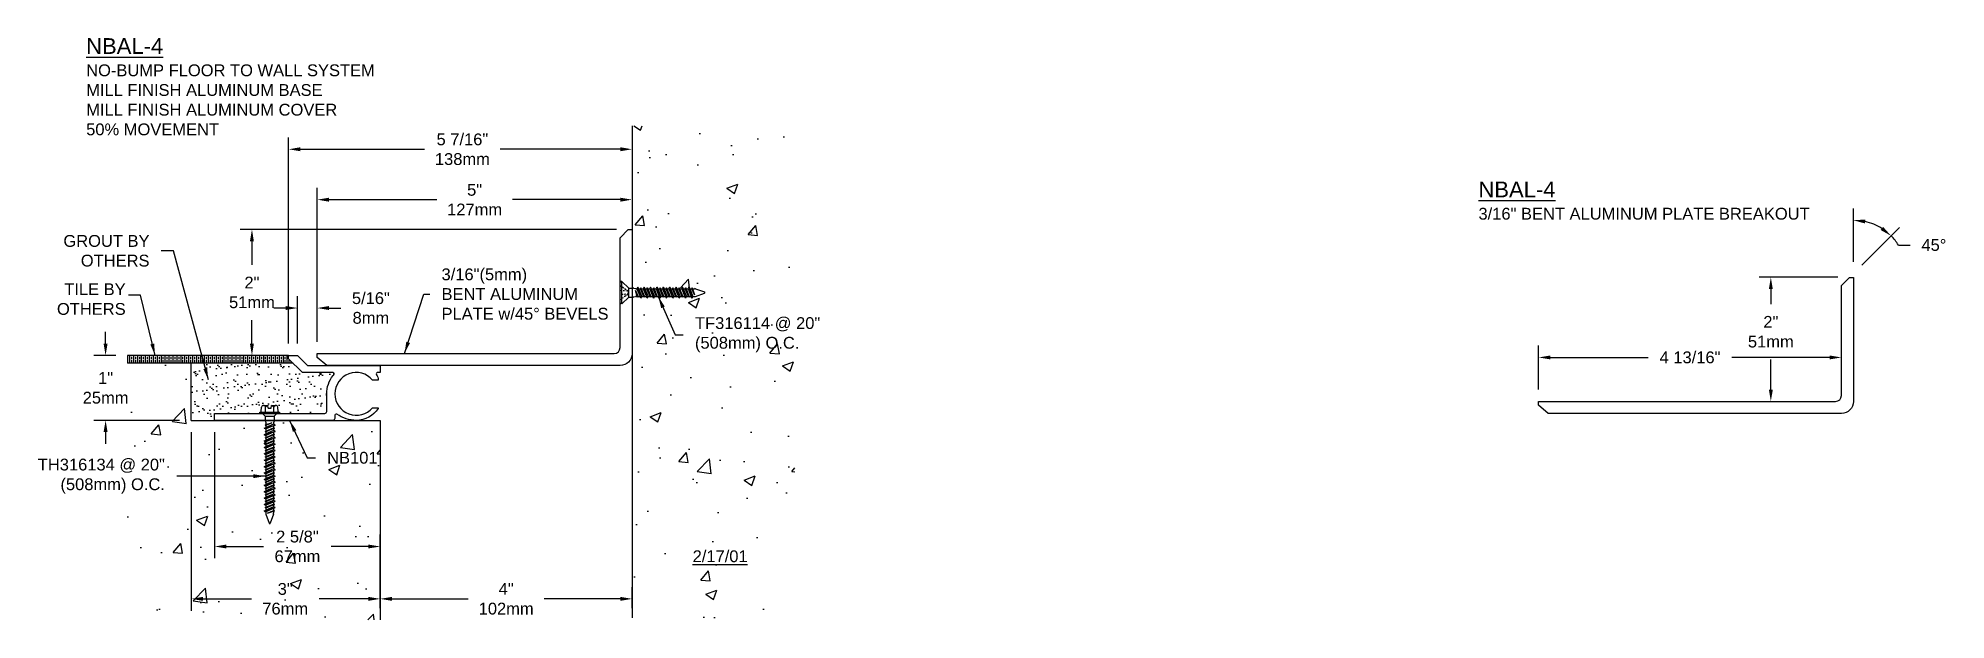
# Model space of a CAD drawing. Header units: inches. Extents: x 2.5 to 32.8, y 2.2 to 11.5.
import ezdxf

# ---------------------------------------------------------------- set-up
doc = ezdxf.new("R2010")
doc.units = ezdxf.units.IN
doc.header["$MEASUREMENT"] = 0
for name, color, linetype in [('ANCHORS', 4, 'Continuous'), ('CONDITIONS', 1, 'Continuous'), ('DIMENSIONS', 3, 'Continuous'), ('METALS', 7, 'Continuous'), ('TEXT', 2, 'Continuous')]:
    doc.layers.add(name, color=color, linetype=linetype)
doc.styles.add('Arial', font='arial.ttf')
doc.styles.get("Standard").update_dxf_attribs({"font": 'arial.ttf'})
doc.dimstyles.new('Arial', dxfattribs={"dimtxt": 0.1875, "dimasz": 0.1875, "dimexe": 0.1875, "dimexo": 0.1875, "dimgap": 0.1875, "dimtad": 0, "dimtih": 1, "dimtoh": 1, "dimdec": 4, "dimzin": 3, "dimdsep": 46, "dimlunit": 4, "dimtxsty": 'Arial', "dimcen": 0.125, "dimadec": 0, "dimazin": 0, "dimtfac": 1, "dimtdec": 4, "dimtofl": 0, "dimtmove": 0, "dimatfit": 3, "dimfxl": 0, "dimfrac": 2, "dimtolj": 1, "dimtzin": 0, "dimarcsym": 0})

# ---------------------------------------------------------------- blocks, each defined once
blk = doc.blocks.new('Th316134')
for p, q in [((-0.135, 1.779), (-0.129, 1.85)), ((-0.097, 1.877), (-0.027, 1.877)), ((-0.065, 1.769), (-0.065, 1.85)), ((-0.023, 1.833), (-0.027, 1.877)), ((-0.023, 1.833), (0.023, 1.833)), ((0.023, 1.833), (0.027, 1.877)), ((0.027, 1.877), (0.097, 1.877)), ((0.064, 1.769), (0.064, 1.85)), ((0.135, 1.779), (0.129, 1.85)), ((-0.157, 1.75), (-0.157, 1.769)), ((-0.157, 1.769), (0.157, 1.769)), ((-0.157, 1.75), (0.157, 1.75)), ((-0.115, 1.75), (-0.07, 1.705)), ((-0.086, 1.516), (0.086, 1.566)), ((-0.086, 1.516), (-0.062, 1.529)), ((-0.086, 1.516), (-0.062, 1.503)), ((-0.074, 1.566), (0.032, 1.603)), ((-0.074, 1.566), (-0.062, 1.573)), ((-0.074, 1.566), (-0.062, 1.56)), ((-0.074, 1.465), (0.074, 1.516)), ((-0.07, 1.705), (-0.07, 1.638)), ((-0.07, 1.705), (0.07, 1.705)), ((-0.069, 1.628), (-0.063, 1.602)), ((-0.062, 1.573), (0.032, 1.603)), ((0.032, 1.603), (-0.062, 1.56)), ((-0.062, 1.593), (-0.062, 1.573)), ((0.062, 1.579), (-0.062, 1.529)), ((-0.062, 1.56), (-0.062, 1.529)), ((0.062, 1.553), (-0.062, 1.503)), ((-0.062, 1.471), (0.062, 1.522)), ((0.062, 1.593), (0.062, 1.579)), ((0.086, 1.566), (0.062, 1.579)), ((0.086, 1.566), (0.062, 1.553)), ((0.062, 1.553), (0.062, 1.522)), ((0.074, 1.516), (0.062, 1.522)), ((0.074, 1.516), (0.062, 1.509)), ((0.069, 1.628), (0.063, 1.602)), ((0.115, 1.75), (0.07, 1.705)), ((0.07, 1.705), (0.07, 1.638)), ((0.157, 1.769), (0.157, 1.75)), ((-0.086, 1.414), (0.086, 1.465)), ((-0.086, 1.414), (-0.062, 1.427)), ((-0.086, 1.414), (-0.062, 1.401)), ((-0.086, 1.313), (0.086, 1.363)), ((-0.086, 1.313), (-0.062, 1.325)), ((-0.086, 1.313), (-0.062, 1.3)), ((-0.086, 1.211), (0.086, 1.262)), ((-0.086, 1.211), (-0.062, 1.224)), ((-0.074, 1.465), (-0.062, 1.471)), ((-0.074, 1.465), (-0.062, 1.459)), ((-0.074, 1.363), (0.074, 1.414)), ((-0.074, 1.363), (-0.062, 1.369)), ((-0.074, 1.363), (-0.062, 1.357)), ((-0.074, 1.262), (0.074, 1.313)), ((-0.074, 1.262), (-0.062, 1.268)), ((-0.074, 1.262), (-0.062, 1.256)), ((0.062, 1.509), (-0.062, 1.459)), ((-0.062, 1.503), (-0.062, 1.471)), ((0.062, 1.478), (-0.062, 1.427)), ((-0.062, 1.459), (-0.062, 1.427)), ((0.062, 1.452), (-0.062, 1.401)), ((-0.062, 1.369), (0.062, 1.42)), ((0.062, 1.408), (-0.062, 1.357)), ((-0.062, 1.401), (-0.062, 1.369)), ((0.062, 1.376), (-0.062, 1.325)), ((-0.062, 1.357), (-0.062, 1.325)), ((0.062, 1.35), (-0.062, 1.3)), ((-0.062, 1.268), (0.062, 1.319)), ((0.062, 1.306), (-0.062, 1.256)), ((-0.062, 1.3), (-0.062, 1.268)), ((0.062, 1.275), (-0.062, 1.224)), ((-0.062, 1.256), (-0.062, 1.224)), ((0.062, 1.249), (-0.062, 1.198)), ((-0.062, 1.166), (0.062, 1.217)), ((0.062, 1.509), (0.062, 1.478)), ((0.086, 1.465), (0.062, 1.478)), ((0.086, 1.465), (0.062, 1.452)), ((0.062, 1.452), (0.062, 1.42)), ((0.074, 1.414), (0.062, 1.42)), ((0.074, 1.414), (0.062, 1.408)), ((0.062, 1.408), (0.062, 1.376)), ((0.086, 1.363), (0.062, 1.376)), ((0.086, 1.363), (0.062, 1.35)), ((0.062, 1.35), (0.062, 1.319)), ((0.074, 1.313), (0.062, 1.319)), ((0.074, 1.313), (0.062, 1.306)), ((0.062, 1.306), (0.062, 1.275)), ((0.086, 1.262), (0.062, 1.275)), ((0.086, 1.262), (0.062, 1.249)), ((0.062, 1.249), (0.062, 1.217)), ((0.074, 1.211), (0.062, 1.217)), ((-0.086, 1.211), (-0.062, 1.198)), ((-0.086, 1.109), (0.086, 1.16)), ((-0.086, 1.109), (-0.062, 1.122)), ((-0.086, 1.109), (-0.062, 1.096)), ((-0.086, 1.008), (0.086, 1.059)), ((-0.086, 1.008), (-0.062, 1.021)), ((-0.086, 1.008), (-0.062, 0.995)), ((-0.086, 0.906), (0.086, 0.957)), ((-0.086, 0.906), (-0.062, 0.919)), ((-0.074, 1.16), (0.074, 1.211)), ((-0.074, 1.16), (-0.062, 1.166)), ((-0.074, 1.16), (-0.062, 1.154)), ((-0.074, 1.059), (0.074, 1.109)), ((-0.074, 1.059), (-0.062, 1.065)), ((-0.074, 1.059), (-0.062, 1.052)), ((-0.074, 0.957), (0.074, 1.008)), ((-0.074, 0.957), (-0.062, 0.963)), ((-0.074, 0.957), (-0.062, 0.951)), ((0.062, 1.205), (-0.062, 1.154)), ((-0.062, 1.198), (-0.062, 1.166)), ((0.062, 1.173), (-0.062, 1.122)), ((-0.062, 1.154), (-0.062, 1.122)), ((0.062, 1.147), (-0.062, 1.096)), ((-0.062, 1.065), (0.062, 1.116)), ((0.062, 1.103), (-0.062, 1.052)), ((-0.062, 1.096), (-0.062, 1.065)), ((0.062, 1.072), (-0.062, 1.021)), ((-0.062, 1.052), (-0.062, 1.021)), ((0.062, 1.046), (-0.062, 0.995)), ((-0.062, 0.963), (0.062, 1.014)), ((0.062, 1.002), (-0.062, 0.951)), ((-0.062, 0.995), (-0.062, 0.963)), ((0.062, 0.97), (-0.062, 0.919)), ((-0.062, 0.951), (-0.062, 0.919)), ((0.062, 0.944), (-0.062, 0.893)), ((-0.062, 0.862), (0.062, 0.912)), ((0.074, 1.211), (0.062, 1.205)), ((0.062, 1.205), (0.062, 1.173)), ((0.086, 1.16), (0.062, 1.173)), ((0.086, 1.16), (0.062, 1.147)), ((0.062, 1.147), (0.062, 1.116)), ((0.074, 1.109), (0.062, 1.116)), ((0.074, 1.109), (0.062, 1.103)), ((0.062, 1.103), (0.062, 1.072)), ((0.086, 1.059), (0.062, 1.072)), ((0.086, 1.059), (0.062, 1.046)), ((0.062, 1.046), (0.062, 1.014)), ((0.074, 1.008), (0.062, 1.014)), ((0.074, 1.008), (0.062, 1.002)), ((0.062, 1.002), (0.062, 0.97)), ((0.086, 0.957), (0.062, 0.97)), ((0.086, 0.957), (0.062, 0.944)), ((0.062, 0.944), (0.062, 0.912)), ((0.074, 0.906), (0.062, 0.912)), ((-0.086, 0.906), (-0.062, 0.893)), ((-0.086, 0.805), (0.086, 0.855)), ((-0.086, 0.805), (-0.062, 0.818)), ((-0.086, 0.805), (-0.062, 0.792)), ((-0.086, 0.703), (0.086, 0.754)), ((-0.086, 0.703), (-0.062, 0.716)), ((-0.086, 0.703), (-0.062, 0.69)), ((-0.086, 0.609), (0.086, 0.66)), ((-0.086, 0.609), (-0.062, 0.622)), ((-0.086, 0.609), (-0.062, 0.596)), ((-0.074, 0.855), (0.074, 0.906)), ((-0.074, 0.855), (-0.062, 0.862)), ((-0.074, 0.855), (-0.062, 0.849)), ((-0.074, 0.754), (0.074, 0.805)), ((-0.074, 0.754), (-0.062, 0.76)), ((-0.074, 0.754), (-0.062, 0.748)), ((-0.074, 0.66), (0.074, 0.711)), ((-0.074, 0.66), (-0.062, 0.666)), ((-0.074, 0.66), (-0.062, 0.654)), ((-0.074, 0.559), (0.074, 0.609)), ((0.062, 0.9), (-0.062, 0.849)), ((-0.062, 0.893), (-0.062, 0.862)), ((0.062, 0.868), (-0.062, 0.818)), ((-0.062, 0.849), (-0.062, 0.818)), ((0.062, 0.843), (-0.062, 0.792)), ((-0.062, 0.76), (0.062, 0.811)), ((0.062, 0.799), (-0.062, 0.748)), ((-0.062, 0.792), (-0.062, 0.76)), ((0.062, 0.767), (-0.062, 0.716)), ((-0.062, 0.748), (-0.062, 0.716)), ((0.062, 0.741), (-0.062, 0.69)), ((-0.062, 0.666), (0.062, 0.717)), ((0.062, 0.705), (-0.062, 0.654)), ((-0.062, 0.698), (-0.062, 0.666)), ((0.062, 0.673), (-0.062, 0.622)), ((-0.062, 0.654), (-0.062, 0.622)), ((0.062, 0.647), (-0.062, 0.596)), ((-0.062, 0.565), (0.062, 0.616)), ((0.074, 0.906), (0.062, 0.9)), ((0.062, 0.9), (0.062, 0.868)), ((0.086, 0.855), (0.062, 0.868)), ((0.086, 0.855), (0.062, 0.843)), ((0.062, 0.843), (0.062, 0.811)), ((0.074, 0.805), (0.062, 0.811)), ((0.074, 0.805), (0.062, 0.799)), ((0.062, 0.799), (0.062, 0.767)), ((0.086, 0.754), (0.062, 0.767)), ((0.086, 0.754), (0.062, 0.741)), ((0.062, 0.749), (0.062, 0.717)), ((0.074, 0.711), (0.062, 0.717)), ((0.074, 0.711), (0.062, 0.705)), ((0.062, 0.705), (0.062, 0.673)), ((0.086, 0.66), (0.062, 0.673)), ((0.086, 0.66), (0.062, 0.647)), ((0.062, 0.647), (0.062, 0.616)), ((0.074, 0.609), (0.062, 0.616)), ((0.074, 0.609), (0.062, 0.603)), ((-0.086, 0.508), (0.086, 0.559)), ((-0.086, 0.508), (-0.062, 0.521)), ((-0.086, 0.508), (-0.062, 0.495)), ((-0.086, 0.406), (0.086, 0.457)), ((-0.086, 0.406), (-0.062, 0.419)), ((-0.086, 0.406), (-0.062, 0.393)), ((-0.086, 0.305), (0.086, 0.355)), ((-0.086, 0.305), (-0.062, 0.318)), ((-0.086, 0.305), (-0.062, 0.292)), ((-0.074, 0.559), (-0.062, 0.565)), ((-0.074, 0.559), (-0.062, 0.552)), ((-0.074, 0.457), (0.074, 0.508)), ((-0.074, 0.457), (-0.062, 0.463)), ((-0.074, 0.457), (-0.062, 0.451)), ((-0.074, 0.355), (0.074, 0.406)), ((-0.074, 0.355), (-0.062, 0.362)), ((-0.074, 0.355), (-0.062, 0.349)), ((-0.074, 0.254), (0.074, 0.305)), ((0.062, 0.603), (-0.062, 0.552)), ((-0.062, 0.596), (-0.062, 0.565)), ((0.062, 0.572), (-0.062, 0.521)), ((-0.062, 0.552), (-0.062, 0.521)), ((0.062, 0.546), (-0.062, 0.495)), ((-0.062, 0.463), (0.062, 0.514)), ((0.062, 0.502), (-0.062, 0.451)), ((-0.062, 0.495), (-0.062, 0.463)), ((0.062, 0.47), (-0.062, 0.419)), ((-0.062, 0.451), (-0.062, 0.419)), ((0.062, 0.444), (-0.062, 0.393)), ((-0.062, 0.362), (0.062, 0.412)), ((0.062, 0.4), (-0.062, 0.349)), ((-0.062, 0.393), (-0.062, 0.362)), ((0.062, 0.368), (-0.062, 0.318)), ((-0.062, 0.349), (-0.062, 0.318)), ((0.062, 0.343), (-0.062, 0.292)), ((-0.062, 0.26), (0.062, 0.311)), ((0.062, 0.603), (0.062, 0.572)), ((0.086, 0.559), (0.062, 0.572)), ((0.086, 0.559), (0.062, 0.546)), ((0.062, 0.546), (0.062, 0.514)), ((0.074, 0.508), (0.062, 0.514)), ((0.074, 0.508), (0.062, 0.502)), ((0.062, 0.502), (0.062, 0.47)), ((0.086, 0.457), (0.062, 0.47)), ((0.086, 0.457), (0.062, 0.444)), ((0.062, 0.444), (0.062, 0.412)), ((0.074, 0.406), (0.062, 0.412)), ((0.074, 0.406), (0.062, 0.4)), ((0.062, 0.4), (0.062, 0.368)), ((0.086, 0.355), (0.062, 0.368)), ((0.086, 0.355), (0.062, 0.343)), ((0.062, 0.343), (0.062, 0.311)), ((0.074, 0.305), (0.062, 0.311)), ((0.074, 0.305), (0.062, 0.299)), ((-0.086, 0.203), (0.086, 0.254)), ((-0.086, 0.203), (-0.062, 0.216)), ((-0.086, 0.203), (-0.062, 0.19)), ((-0.074, 0.254), (-0.062, 0.26)), ((-0.074, 0.254), (-0.062, 0.248)), ((0.062, 0.299), (-0.062, 0.248)), ((-0.062, 0.292), (-0.062, 0.26)), ((0.062, 0.267), (-0.062, 0.216)), ((-0.062, 0.248), (-0.062, 0.216)), ((0.062, 0.241), (-0.062, 0.19)), ((-0.062, 0.19), (-0.062, 0.164)), ((-0.06, 0.149), (-0.01, 0.006)), ((-0.034, 0.166), (0.062, 0.209)), ((-0.034, 0.166), (0.074, 0.203)), ((0.062, 0.197), (-0.034, 0.166)), ((0.06, 0.149), (0.01, 0.006)), ((0.062, 0.299), (0.062, 0.267)), ((0.086, 0.254), (0.062, 0.267)), ((0.086, 0.254), (0.062, 0.241)), ((0.062, 0.241), (0.062, 0.209)), ((0.074, 0.203), (0.062, 0.209)), ((0.074, 0.203), (0.062, 0.197)), ((0.062, 0.197), (0.062, 0.164))]:
    blk.add_line(p, q)
for centre, radius, start, end in [((-0.097, 1.845), 0.0327, 9.285, 170.715), ((0, 1.788), 0.0896, 107.4215, 136.0407), ((0, 1.788), 0.0896, 43.9593, 72.5785), ((0.097, 1.845), 0.0327, 9.285, 170.715), ((-0.146, 1.78), 0.0112, 270, 355), ((-0.023, 1.638), 0.0465, 180, 191.9357), ((-0.109, 1.593), 0.0465, 0, 11.9357), ((0.109, 1.593), 0.0465, 168.0643, 180), ((0.023, 1.638), 0.0465, 348.0643, 0), ((0.146, 1.78), 0.0112, 185, 270), ((-0.016, 0.164), 0.0465, 180, 199.3058), ((0, 0.011), 0.0106, 204.1001, 335.8999), ((0.016, 0.164), 0.0465, 340.6942, 0)]:
    blk.add_arc(centre, radius, start, end)
blk = doc.blocks.new('*D2')
at = {"layer": 'Defpoints', "color": 0}
for p in [(4.976, 5.388), (7.976, 2.554), (7.976, 2.221)]:
    blk.add_point(p, dxfattribs=at)
at = {"layer": 'DIMENSIONS', "color": 0, "lineweight": -2}
for p, q in [((4.976, 5.201), (4.976, 2.366)), ((7.976, 2.408), (7.976, 2.741)), ((5.163, 2.554), (5.93, 2.554)), ((7.788, 2.554), (7.004, 2.554))]:
    blk.add_line(p, q, dxfattribs=at)
at = {"layer": 'DIMENSIONS', "color": 0}
for points in [[(5.163, 2.585), (5.163, 2.522), (4.976, 2.554)], [(7.788, 2.585), (7.788, 2.522), (7.976, 2.554)]]:
    blk.add_solid(points, dxfattribs=at)
at = {"layer": 'DIMENSIONS', "color": 0, "insert": (6.467, 2.554), "char_height": 0.1875, "attachment_point": 5, "style": 'Arial'}
blk.add_mtext('\\A1;3"\\P76mm', dxfattribs=at)
blk = doc.blocks.new('NB101')
at = {"color": 7}
blk.add_lwpolyline([(0, 0.11), (1.75, 0.11, 0.414214), (1.78, 0.14), (1.78, 0.42, -0.169148), (1.882, 0.712, 0.705453), (1.879, 0.76), (1.394, 0.76), (1.176, 0.979), (1.176, 1.03), (1.316, 1.03), (1.476, 0.87), (2.63, 0.87), (2.63, 0.76), (2.594, 0.76, 0.552863), (2.569, 0.725, -0.162306), (2.599, 0.64), (2.509, 0.64, 2.723771), (2.509, 0.2), (2.599, 0.2), (2.599, 0.186, -0.25024), (2.25, 0, -0.145549), (1.941, 0.097, 0.525468), (1.907, 0.071), (1.907, 0.03, -0.414214), (1.877, 0), (0, 0)], format="xyb", close=True, dxfattribs=at)
blk = doc.blocks.new('*D3')
at = {"layer": 'Defpoints', "color": 0}
for p in [(3.965, 6.418), (3.615, 5.388), (4.976, 5.388)]:
    blk.add_point(p, dxfattribs=at)
at = {"layer": 'DIMENSIONS', "color": 0, "lineweight": -2}
for p, q in [((3.615, 6.606), (3.615, 6.793)), ((3.778, 6.418), (3.427, 6.418)), ((4.788, 5.388), (3.427, 5.388)), ((3.615, 5.201), (3.615, 5.013))]:
    blk.add_line(p, q, dxfattribs=at)
at = {"layer": 'DIMENSIONS', "color": 0}
for points in [[(3.583, 6.606), (3.646, 6.606), (3.615, 6.418)], [(3.583, 5.201), (3.646, 5.201), (3.615, 5.388)]]:
    blk.add_solid(points, dxfattribs=at)
at = {"layer": 'DIMENSIONS', "color": 0, "insert": (3.615, 5.903), "char_height": 0.1875, "attachment_point": 5, "style": 'Arial'}
blk.add_mtext('\\A1;1"\\P25mm', dxfattribs=at)
blk = doc.blocks.new('*D4')
at = {"layer": 'Defpoints', "color": 0}
for p in [(5.346, 5.388), (7.976, 3.385), (7.976, 2.221)]:
    blk.add_point(p, dxfattribs=at)
at = {"layer": 'DIMENSIONS', "color": 0, "lineweight": -2}
for p, q in [((5.346, 5.201), (5.346, 3.198)), ((5.533, 3.385), (6.123, 3.385)), ((7.788, 3.385), (7.199, 3.385)), ((7.976, 2.408), (7.976, 3.573))]:
    blk.add_line(p, q, dxfattribs=at)
at = {"layer": 'DIMENSIONS', "color": 0}
for points in [[(5.533, 3.416), (5.533, 3.354), (5.346, 3.385)], [(7.788, 3.416), (7.788, 3.354), (7.976, 3.385)]]:
    blk.add_solid(points, dxfattribs=at)
at = {"layer": 'DIMENSIONS', "color": 0, "insert": (6.661, 3.385), "char_height": 0.1875, "attachment_point": 5, "style": 'Arial'}
blk.add_mtext('\\A1;2 5/8"\\P67mm', dxfattribs=at)
blk = doc.blocks.new('*D5')
at = {"layer": 'Defpoints', "color": 0}
for p in [(11.976, 2.554), (7.976, 2.221), (11.976, 2.221)]:
    blk.add_point(p, dxfattribs=at)
at = {"layer": 'DIMENSIONS', "color": 0, "lineweight": -2}
for p, q in [((7.976, 2.408), (7.976, 2.741)), ((11.976, 2.408), (11.976, 2.741)), ((8.163, 2.554), (9.374, 2.554)), ((11.788, 2.554), (10.577, 2.554))]:
    blk.add_line(p, q, dxfattribs=at)
at = {"layer": 'DIMENSIONS', "color": 0}
for points in [[(8.163, 2.585), (8.163, 2.522), (7.976, 2.554)], [(11.788, 2.585), (11.788, 2.522), (11.976, 2.554)]]:
    blk.add_solid(points, dxfattribs=at)
at = {"layer": 'DIMENSIONS', "color": 0, "insert": (9.976, 2.554), "char_height": 0.1875, "attachment_point": 5, "style": 'Arial'}
blk.add_mtext('\\A1;4"\\P102mm', dxfattribs=at)
blk = doc.blocks.new('*D6')
at = {"layer": 'Defpoints', "color": 0}
for p in [(11.975, 10.065), (11.975, 8.892), (6.976, 6.448)]:
    blk.add_point(p, dxfattribs=at)
at = {"layer": 'DIMENSIONS', "color": 0, "lineweight": -2}
for p, q in [((11.975, 9.878), (11.975, 8.704)), ((6.976, 6.636), (6.976, 9.079)), ((7.163, 8.892), (8.874, 8.892)), ((11.788, 8.892), (10.077, 8.892))]:
    blk.add_line(p, q, dxfattribs=at)
at = {"layer": 'DIMENSIONS', "color": 0}
for points in [[(7.163, 8.923), (7.163, 8.86), (6.976, 8.892)], [(11.788, 8.923), (11.788, 8.86), (11.975, 8.892)]]:
    blk.add_solid(points, dxfattribs=at)
at = {"layer": 'DIMENSIONS', "color": 0, "insert": (9.475, 8.892), "char_height": 0.1875, "attachment_point": 5, "style": 'Arial'}
blk.add_mtext('\\A1;5"\\P127mm', dxfattribs=at)
blk = doc.blocks.new('*D7')
at = {"layer": 'Defpoints', "color": 0}
for p in [(6.662, 7.171), (6.662, 6.418), (6.976, 6.448)]:
    blk.add_point(p, dxfattribs=at)
at = {"layer": 'DIMENSIONS', "color": 0, "lineweight": -2}
for p, q in [((6.662, 6.606), (6.662, 7.359)), ((6.976, 6.636), (6.976, 7.359)), ((6.474, 7.171), (6.287, 7.171)), ((7.163, 7.171), (7.351, 7.171))]:
    blk.add_line(p, q, dxfattribs=at)
at = {"layer": 'DIMENSIONS', "color": 0}
for points in [[(6.474, 7.203), (6.474, 7.14), (6.662, 7.171)], [(7.163, 7.203), (7.163, 7.14), (6.976, 7.171)]]:
    blk.add_solid(points, dxfattribs=at)
at = {"layer": 'DIMENSIONS', "color": 0, "insert": (7.828, 7.171), "char_height": 0.1875, "attachment_point": 5, "style": 'Arial'}
blk.add_mtext('\\A1;5/16"\\P8mm', dxfattribs=at)
blk = doc.blocks.new('*D8')
at = {"layer": 'Defpoints', "color": 0}
for p in [(11.975, 10.065), (11.975, 9.692), (6.522, 6.418)]:
    blk.add_point(p, dxfattribs=at)
at = {"layer": 'DIMENSIONS', "color": 0, "lineweight": -2}
for p, q in [((6.522, 6.606), (6.522, 9.88)), ((11.975, 9.878), (11.975, 9.505)), ((6.709, 9.692), (8.68, 9.692)), ((11.788, 9.692), (9.883, 9.692))]:
    blk.add_line(p, q, dxfattribs=at)
at = {"layer": 'DIMENSIONS', "color": 0}
for points in [[(6.709, 9.724), (6.709, 9.661), (6.522, 9.692)], [(11.788, 9.724), (11.788, 9.661), (11.975, 9.692)]]:
    blk.add_solid(points, dxfattribs=at)
at = {"layer": 'DIMENSIONS', "color": 0, "insert": (9.281, 9.692), "char_height": 0.1875, "attachment_point": 5, "style": 'Arial'}
blk.add_mtext('\\A1;5 7/16"\\P138mm', dxfattribs=at)
blk = doc.blocks.new('*D9')
at = {"layer": 'Defpoints', "color": 0}
for p in [(11.915, 8.418), (5.939, 6.418), (6.662, 6.418)]:
    blk.add_point(p, dxfattribs=at)
at = {"layer": 'DIMENSIONS', "color": 0, "lineweight": -2}
for p, q in [((11.728, 8.418), (5.751, 8.418)), ((5.939, 8.231), (5.939, 7.858)), ((5.939, 6.606), (5.939, 6.979)), ((6.474, 6.418), (5.751, 6.418))]:
    blk.add_line(p, q, dxfattribs=at)
at = {"layer": 'DIMENSIONS', "color": 0}
for points in [[(5.907, 8.231), (5.97, 8.231), (5.939, 8.418)], [(5.907, 6.606), (5.97, 6.606), (5.939, 6.418)]]:
    blk.add_solid(points, dxfattribs=at)
at = {"layer": 'DIMENSIONS', "color": 0, "insert": (5.939, 7.418), "char_height": 0.1875, "attachment_point": 5, "style": 'Arial'}
blk.add_mtext('\\A1;2"\\P51mm', dxfattribs=at)
blk = doc.blocks.new('TF316114')
for p, q in [((-0.163, 0), (0.163, 0)), ((-0.104, -0.013), (-0.113, 0)), ((-0.176, -0.029), (-0.175, -0.01)), ((-0.176, -0.029), (0.176, -0.029)), ((-0.176, -0.029), (-0.07, -0.141)), ((-0.082, -0.047), (-0.091, -0.032)), ((-0.086, -0.33), (0.086, -0.28)), ((-0.074, -0.28), (0.032, -0.243)), ((-0.074, -0.28), (-0.062, -0.273)), ((-0.074, -0.28), (-0.062, -0.286)), ((-0.07, -0.141), (-0.07, -0.208)), ((-0.07, -0.141), (0.07, -0.141)), ((-0.053, -0.09), (-0.069, -0.066)), ((-0.069, -0.218), (-0.063, -0.244)), ((0.032, -0.243), (-0.062, -0.286)), ((-0.062, -0.273), (0.032, -0.243)), ((-0.062, -0.253), (-0.062, -0.273)), ((0.062, -0.267), (-0.062, -0.317)), ((-0.062, -0.286), (-0.062, -0.317)), ((0.062, -0.293), (-0.062, -0.343)), ((-0.031, -0.125), (-0.044, -0.104)), ((-0.031, -0.005), (-0.031, 0)), ((-0.03, -0.026), (-0.03, -0.019)), ((-0.028, -0.051), (-0.029, -0.032)), ((-0.026, -0.091), (-0.028, -0.065)), ((-0.024, -0.126), (-0.025, -0.11)), ((-0.024, -0.135), (-0.011, -0.135)), ((-0.002, -0.135), (0.018, -0.135)), ((0.037, -0.115), (0.024, -0.135)), ((0.024, -0.135), (0.025, -0.125)), ((0.025, -0.11), (0.026, -0.09)), ((0.027, -0.07), (0.029, -0.048)), ((0.03, -0.026), (0.031, -0.008)), ((0.066, -0.071), (0.049, -0.098)), ((0.062, -0.253), (0.062, -0.267)), ((0.086, -0.28), (0.062, -0.267)), ((0.086, -0.28), (0.062, -0.293)), ((0.062, -0.293), (0.062, -0.324)), ((0.069, -0.218), (0.063, -0.244)), ((0.07, -0.141), (0.176, -0.029)), ((0.07, -0.141), (0.07, -0.208)), ((0.09, -0.035), (0.075, -0.058)), ((0.11, -0.005), (0.098, -0.022)), ((0.176, -0.029), (0.175, -0.01)), ((-0.086, -0.33), (-0.062, -0.317)), ((-0.086, -0.33), (-0.062, -0.343)), ((-0.086, -0.432), (0.086, -0.381)), ((-0.086, -0.432), (-0.062, -0.419)), ((-0.086, -0.432), (-0.062, -0.445)), ((-0.086, -0.534), (0.086, -0.483)), ((-0.086, -0.534), (-0.062, -0.521)), ((-0.086, -0.534), (-0.062, -0.546)), ((-0.086, -0.635), (0.086, -0.584)), ((-0.074, -0.381), (0.074, -0.33)), ((-0.074, -0.381), (-0.062, -0.375)), ((-0.074, -0.381), (-0.062, -0.387)), ((-0.074, -0.483), (0.074, -0.432)), ((-0.074, -0.483), (-0.062, -0.477)), ((-0.074, -0.483), (-0.062, -0.489)), ((-0.074, -0.584), (0.074, -0.534)), ((-0.074, -0.584), (-0.062, -0.578)), ((-0.074, -0.584), (-0.062, -0.59)), ((-0.062, -0.375), (0.062, -0.324)), ((0.062, -0.337), (-0.062, -0.387)), ((-0.062, -0.343), (-0.062, -0.375)), ((0.062, -0.368), (-0.062, -0.419)), ((-0.062, -0.387), (-0.062, -0.419)), ((0.062, -0.394), (-0.062, -0.445)), ((-0.062, -0.477), (0.062, -0.426)), ((0.062, -0.438), (-0.062, -0.489)), ((-0.062, -0.445), (-0.062, -0.477)), ((0.062, -0.47), (-0.062, -0.521)), ((-0.062, -0.489), (-0.062, -0.521)), ((0.062, -0.496), (-0.062, -0.546)), ((-0.062, -0.578), (0.062, -0.527)), ((0.062, -0.54), (-0.062, -0.59)), ((-0.062, -0.546), (-0.062, -0.578)), ((0.062, -0.571), (-0.062, -0.622)), ((-0.062, -0.59), (-0.062, -0.622)), ((0.062, -0.597), (-0.062, -0.648)), ((0.074, -0.33), (0.062, -0.324)), ((0.074, -0.33), (0.062, -0.337)), ((0.062, -0.337), (0.062, -0.368)), ((0.086, -0.381), (0.062, -0.368)), ((0.086, -0.381), (0.062, -0.394)), ((0.062, -0.394), (0.062, -0.426)), ((0.074, -0.432), (0.062, -0.426)), ((0.074, -0.432), (0.062, -0.438)), ((0.062, -0.438), (0.062, -0.47)), ((0.086, -0.483), (0.062, -0.47)), ((0.086, -0.483), (0.062, -0.496)), ((0.062, -0.496), (0.062, -0.527)), ((0.074, -0.534), (0.062, -0.527)), ((0.074, -0.534), (0.062, -0.54)), ((0.062, -0.54), (0.062, -0.571)), ((0.086, -0.584), (0.062, -0.571)), ((0.086, -0.584), (0.062, -0.597)), ((0.062, -0.597), (0.062, -0.629)), ((-0.086, -0.635), (-0.062, -0.622)), ((-0.086, -0.635), (-0.062, -0.648)), ((-0.086, -0.737), (0.086, -0.686)), ((-0.086, -0.737), (-0.062, -0.724)), ((-0.086, -0.737), (-0.062, -0.75)), ((-0.086, -0.838), (0.086, -0.787)), ((-0.086, -0.838), (-0.062, -0.825)), ((-0.086, -0.838), (-0.062, -0.851)), ((-0.086, -0.94), (0.086, -0.889)), ((-0.074, -0.686), (0.074, -0.635)), ((-0.074, -0.686), (-0.062, -0.68)), ((-0.074, -0.686), (-0.062, -0.692)), ((-0.074, -0.787), (0.074, -0.737)), ((-0.074, -0.787), (-0.062, -0.781)), ((-0.074, -0.787), (-0.062, -0.794)), ((-0.074, -0.889), (0.074, -0.838)), ((-0.074, -0.889), (-0.062, -0.883)), ((-0.074, -0.889), (-0.062, -0.895)), ((-0.062, -0.68), (0.062, -0.629)), ((0.062, -0.641), (-0.062, -0.692)), ((-0.062, -0.648), (-0.062, -0.68)), ((0.062, -0.673), (-0.062, -0.724)), ((-0.062, -0.692), (-0.062, -0.724)), ((0.062, -0.699), (-0.062, -0.75)), ((-0.062, -0.781), (0.062, -0.73)), ((0.062, -0.743), (-0.062, -0.794)), ((-0.062, -0.75), (-0.062, -0.781)), ((0.062, -0.774), (-0.062, -0.825)), ((-0.062, -0.794), (-0.062, -0.825)), ((0.062, -0.8), (-0.062, -0.851)), ((-0.062, -0.883), (0.062, -0.832)), ((0.062, -0.844), (-0.062, -0.895)), ((-0.062, -0.851), (-0.062, -0.883)), ((0.062, -0.876), (-0.062, -0.927)), ((-0.062, -0.895), (-0.062, -0.927)), ((0.062, -0.902), (-0.062, -0.953)), ((0.074, -0.635), (0.062, -0.629)), ((0.074, -0.635), (0.062, -0.641)), ((0.062, -0.641), (0.062, -0.673)), ((0.086, -0.686), (0.062, -0.673)), ((0.086, -0.686), (0.062, -0.699)), ((0.062, -0.699), (0.062, -0.73)), ((0.074, -0.737), (0.062, -0.73)), ((0.074, -0.737), (0.062, -0.743)), ((0.062, -0.743), (0.062, -0.774)), ((0.086, -0.787), (0.062, -0.774)), ((0.086, -0.787), (0.062, -0.8)), ((0.062, -0.8), (0.062, -0.832)), ((0.074, -0.838), (0.062, -0.832)), ((0.074, -0.838), (0.062, -0.844)), ((0.062, -0.844), (0.062, -0.876)), ((0.086, -0.889), (0.062, -0.876)), ((0.086, -0.889), (0.062, -0.902)), ((0.062, -0.902), (0.062, -0.934)), ((-0.086, -0.94), (-0.062, -0.927)), ((-0.086, -0.94), (-0.062, -0.953)), ((-0.086, -1.041), (0.086, -0.991)), ((-0.086, -1.041), (-0.062, -1.028)), ((-0.086, -1.041), (-0.062, -1.054)), ((-0.086, -1.143), (0.086, -1.092)), ((-0.086, -1.143), (-0.062, -1.13)), ((-0.086, -1.143), (-0.062, -1.156)), ((-0.074, -0.991), (0.074, -0.94)), ((-0.074, -0.991), (-0.062, -0.984)), ((-0.074, -0.991), (-0.062, -0.997)), ((-0.074, -1.092), (0.074, -1.041)), ((-0.074, -1.092), (-0.062, -1.086)), ((-0.074, -1.092), (-0.062, -1.098)), ((-0.062, -0.984), (0.062, -0.934)), ((0.062, -0.946), (-0.062, -0.997)), ((-0.062, -0.953), (-0.062, -0.984)), ((0.062, -0.978), (-0.062, -1.028)), ((-0.062, -0.997), (-0.062, -1.028)), ((0.062, -1.003), (-0.062, -1.054)), ((-0.062, -1.086), (0.062, -1.035)), ((0.062, -1.047), (-0.062, -1.098)), ((-0.062, -1.054), (-0.062, -1.086)), ((0.062, -1.079), (-0.062, -1.13)), ((-0.062, -1.098), (-0.062, -1.13)), ((0.062, -1.105), (-0.062, -1.156)), ((-0.062, -1.156), (-0.062, -1.182)), ((-0.06, -1.197), (-0.01, -1.34)), ((-0.034, -1.18), (0.062, -1.137)), ((-0.034, -1.18), (0.074, -1.143)), ((0.062, -1.149), (-0.034, -1.18)), ((0.06, -1.197), (0.01, -1.34)), ((0.074, -0.94), (0.062, -0.934)), ((0.074, -0.94), (0.062, -0.946)), ((0.062, -0.946), (0.062, -0.978)), ((0.086, -0.991), (0.062, -0.978)), ((0.086, -0.991), (0.062, -1.003)), ((0.062, -1.003), (0.062, -1.035)), ((0.074, -1.041), (0.062, -1.035)), ((0.074, -1.041), (0.062, -1.047)), ((0.062, -1.047), (0.062, -1.079)), ((0.086, -1.092), (0.062, -1.079)), ((0.086, -1.092), (0.062, -1.105)), ((0.062, -1.105), (0.062, -1.137)), ((0.074, -1.143), (0.062, -1.137)), ((0.074, -1.143), (0.062, -1.149)), ((0.062, -1.149), (0.062, -1.182))]:
    blk.add_line(p, q)
for centre, radius, start, end in [((-0.163, -0.011), 0.0112, 90, 175), ((-0.023, -0.208), 0.0465, 180, 191.9357), ((-0.109, -0.253), 0.0465, 0, 11.9357), ((0.109, -0.253), 0.0465, 168.0643, 180), ((0.023, -0.208), 0.0465, 348.0643, 0), ((0.163, -0.011), 0.0112, 5, 90), ((-0.016, -1.182), 0.0465, 180, 199.3058), ((0.016, -1.182), 0.0465, 340.6942, 0), ((0, -1.335), 0.0106, 204.1001, 335.8999)]:
    blk.add_arc(centre, radius, start, end)
blk = doc.blocks.new('*D11')
at = {"layer": 'Defpoints', "color": 0}
for p in [(31.31, 7.659), (28.183, 5.689), (30.059, 5.689)]:
    blk.add_point(p, dxfattribs=at)
at = {"layer": 'DIMENSIONS', "color": 0, "lineweight": -2}
for p, q in [((31.123, 7.659), (29.872, 7.659)), ((30.059, 7.471), (30.059, 7.234)), ((30.059, 5.876), (30.059, 6.354)), ((28.371, 5.689), (30.247, 5.689))]:
    blk.add_line(p, q, dxfattribs=at)
at = {"layer": 'DIMENSIONS', "color": 0}
for points in [[(30.028, 7.471), (30.091, 7.471), (30.059, 7.659)], [(30.028, 5.876), (30.091, 5.876), (30.059, 5.689)]]:
    blk.add_solid(points, dxfattribs=at)
at = {"layer": 'DIMENSIONS', "color": 0, "insert": (30.059, 6.794), "char_height": 0.1875, "attachment_point": 5, "style": 'Arial'}
blk.add_mtext('\\A1;2"\\P51mm', dxfattribs=at)
blk = doc.blocks.new('*D12')
at = {"layer": 'Defpoints', "color": 0}
for p in [(31.59, 8.537), (31.31, 7.659), (31.37, 7.659), (31.18, 7.529), (31.37, 5.686)]:
    blk.add_point(p, dxfattribs=at)
at = {"layer": 'DIMENSIONS', "color": 0, "lineweight": -2}
for p, q in [((31.37, 7.906), (31.37, 8.753)), ((31.503, 7.851), (32.102, 8.45)), ((32.086, 8.171), (32.274, 8.171))]:
    blk.add_line(p, q, dxfattribs=at)
for start, end in [(57.7088, 77.2912), (32.2912, 45)]:
    blk.add_arc((31.37, 7.719), 0.847, start, end, dxfattribs=at)
at = {"layer": 'DIMENSIONS', "color": 0}
for points in [[(31.553, 8.514), (31.56, 8.576), (31.37, 8.566)], [(31.842, 8.459), (31.803, 8.41), (31.969, 8.318)]]:
    blk.add_solid(points, dxfattribs=at)
at = {"layer": 'DIMENSIONS', "color": 0, "insert": (32.649, 8.171), "char_height": 0.1875, "attachment_point": 5, "style": 'Arial'}
blk.add_mtext('\\A1;45°', dxfattribs=at)
blk = doc.blocks.new('*D17')
at = {"layer": 'Defpoints', "color": 0}
for p in [(26.371, 6.387), (31.18, 5.782), (26.371, 5.689)]:
    blk.add_point(p, dxfattribs=at)
at = {"layer": 'DIMENSIONS', "color": 0, "lineweight": -2}
for p, q in [((26.371, 5.876), (26.371, 6.574)), ((26.558, 6.387), (28.112, 6.387)), ((30.993, 6.387), (29.439, 6.387)), ((31.18, 5.97), (31.18, 6.574))]:
    blk.add_line(p, q, dxfattribs=at)
at = {"layer": 'DIMENSIONS', "color": 0}
for points in [[(26.558, 6.418), (26.558, 6.356), (26.371, 6.387)], [(30.993, 6.418), (30.993, 6.356), (31.18, 6.387)]]:
    blk.add_solid(points, dxfattribs=at)
at = {"layer": 'DIMENSIONS', "color": 0, "insert": (28.776, 6.387), "char_height": 0.1875, "attachment_point": 5, "style": 'Arial'}
blk.add_mtext('\\A1;4 13/16"', dxfattribs=at)

msp = doc.modelspace()

# ---------------------------------------------------------------- hatches: boundary and pattern name
at = {"layer": 'CONDITIONS'}
h = msp.add_hatch(dxfattribs=at)
h.set_pattern_fill('AR-CONC', color=256, scale=0.25, style=0)
h.set_pattern_definition([(50, (2.9995, 0.0317), (1.79315, -0.15688), [0.1875, -2.0625]), (355, (2.9995, 0.0317), (-0.34688, 1.88048), [0.15, -1.65]), (100.451, (3.149, 0.0186), (1.44627, 1.7236), [0.15935, -1.75286]), (46.184, (2.9995, 0.5317), (2.6681, -0.4138), [0.28125, -3.09375]), (96.636, (3.2218, 0.4972), (2.33666, 2.4353), [0.23903, -2.6293]), (351.184, (2.9995, 0.5317), (2.33665, 2.4353), [0.225, -2.475]), (21, (3.2495, 0.4067), (1.49227, -1.00655), [0.1875, -2.0625]), (326, (3.2495, 0.4067), (0.60829, 1.81288), [0.15, -1.65]), (71.451, (3.3739, 0.3228), (2.10056, 0.80633), [0.15935, -1.75286]), (37.5, (2.9995, 0.0317), (0.0304, 0.832235), [0, -1.63, 0, -1.675, 0, -1.65625]), (7.5, (2.9995, 0.0317), (0.657674, 0.98603), [0, -0.955, 0, -1.5925, 0, -0.63125]), (327.5, (2.442, 0.0317), (1.334556, -0.056387), [0, -0.625, 0, -1.95, 0, -2.5875]), (317.5, (2.192, 0.0317), (1.457965, 0.25026), [0, -0.8125, 0, -1.295, 0, -1.8375])])
h.paths.add_polyline_path([(14.56213, 10.06524), (11.97512, 10.06524), (11.97512, 7.50128), (11.99112, 7.48613), (12.06307, 7.48613), (12.0938, 7.47964, 0.05212645), (12.10342, 7.47863), (12.11679, 7.47863), (12.12971, 7.50263), (12.14264, 7.47863), (12.17433, 7.47863), (12.18049, 7.49008), (12.18666, 7.47863), (12.21835, 7.47863), (12.23127, 7.50263), (12.2442, 7.47863), (12.27589, 7.47863), (12.28206, 7.49008), (12.28822, 7.47863), (12.31991, 7.47863), (12.33284, 7.50263), (12.34576, 7.47863), (12.37745, 7.47863), (12.38362, 7.49008), (12.38978, 7.47863), (12.42147, 7.47863), (12.4344, 7.50263), (12.44732, 7.47863), (12.47902, 7.47863), (12.48518, 7.49008), (12.49134, 7.47863), (12.52304, 7.47863), (12.53596, 7.50263), (12.54889, 7.47863), (12.58058, 7.47863), (12.58674, 7.49008), (12.59291, 7.47863), (12.6246, 7.47863), (12.63752, 7.50263), (12.65045, 7.47863), (12.68214, 7.47863), (12.68831, 7.49008), (12.69447, 7.47863), (12.72616, 7.47863), (12.73909, 7.50263), (12.75201, 7.47863), (12.7837, 7.47863), (12.78987, 7.49008), (12.79603, 7.47863), (12.82772, 7.47863), (12.84065, 7.50263), (12.85357, 7.47863), (12.88527, 7.47863), (12.89143, 7.49008), (12.89759, 7.47863), (12.92929, 7.47863), (12.94221, 7.50263), (12.95514, 7.47863), (12.98683, 7.47863), (12.99299, 7.49008), (12.99916, 7.47863), (13.03969, 7.47863), (13.1882, 7.42661, -0.77412328), (13.1882, 7.40616), (13.03969, 7.35413), (13.00592, 7.35413), (12.99299, 7.33013), (12.98007, 7.35413), (12.94838, 7.35413), (12.94221, 7.34269), (12.93605, 7.35413), (12.90436, 7.35413), (12.89143, 7.33013), (12.87851, 7.35413), (12.84681, 7.35413), (12.84065, 7.34269), (12.83449, 7.35413), (12.80279, 7.35413), (12.78987, 7.33013), (12.77694, 7.35413), (12.74525, 7.35413), (12.73909, 7.34269), (12.73292, 7.35413), (12.70123, 7.35413), (12.68831, 7.33013), (12.67538, 7.35413), (12.64369, 7.35413), (12.63752, 7.34269), (12.63136, 7.35413), (12.59967, 7.35413), (12.58674, 7.33013), (12.57382, 7.35413), (12.54213, 7.35413), (12.53596, 7.34269), (12.5298, 7.35413), (12.49811, 7.35413), (12.48518, 7.33013), (12.47226, 7.35413), (12.44056, 7.35413), (12.4344, 7.34269), (12.42824, 7.35413), (12.39654, 7.35413), (12.38362, 7.33013), (12.37069, 7.35413), (12.339, 7.35413), (12.33284, 7.34269), (12.32667, 7.35413), (12.29498, 7.35413), (12.28206, 7.33013), (12.26913, 7.35413), (12.23744, 7.35413), (12.23127, 7.34269), (12.22511, 7.35413), (12.19342, 7.35413), (12.18049, 7.33013), (12.16757, 7.35413), (12.13588, 7.35413), (12.12971, 7.34269), (12.12355, 7.35413), (12.10342, 7.35413, 0.05212645), (12.0938, 7.35313), (12.06307, 7.34663), (11.99112, 7.34663), (11.97512, 7.33149), (11.97512, 6.41517), (11.97512, 2.25229), (14.56213, 2.25229)])
h.paths.add_polyline_path([(13.55574, 2.46955), (14.10375, 2.46955), (14.10375, 2.28205), (13.55574, 2.28205)], flags=24)
h.paths.add_polyline_path([(12.9429, 6.96639), (14.31969, 6.96639), (14.31969, 6.52928), (12.9429, 6.52928)], flags=24)
h = msp.add_hatch(dxfattribs=at)
h.set_pattern_fill('ANSI33', color=256, scale=0.25, angle=45, style=0)
h.paths.add_polyline_path([(6.52162, 6.41839), (3.96525, 6.41839), (3.96525, 6.29339), (6.59473, 6.29339), (6.52162, 6.36654)])
h = msp.add_hatch(dxfattribs=at)
h.set_pattern_fill('AR-CONC', color=256, scale=0.25, style=0)
h.paths.add_polyline_path([(4.97562, 5.38803), (4.97562, 6.29339), (3.96525, 6.29339), (3.96525, 2.22058), (7.97562, 2.22058), (7.97562, 5.38803), (6.29047, 5.38803), (6.29047, 5.38559, -0.05212645), (6.28946, 5.37597), (6.28397, 5.35, 0.05212645), (6.28297, 5.34039), (6.28297, 5.32702), (6.30697, 5.31409), (6.28297, 5.30117), (6.28297, 5.26947), (6.29441, 5.26331), (6.28297, 5.25715), (6.28297, 5.22545), (6.30697, 5.21253), (6.28297, 5.1996), (6.28297, 5.16791), (6.29441, 5.16175), (6.28297, 5.15558), (6.28297, 5.12389), (6.30697, 5.11097), (6.28297, 5.09804), (6.28297, 5.06635), (6.29441, 5.06018), (6.28297, 5.05402), (6.28297, 5.02233), (6.30697, 5.0094), (6.28297, 4.99648), (6.28297, 4.96479), (6.29441, 4.95862), (6.28297, 4.95246), (6.28297, 4.92077), (6.30697, 4.90784), (6.28297, 4.89492), (6.28297, 4.86322), (6.29441, 4.85706), (6.28297, 4.8509), (6.28297, 4.8192), (6.30697, 4.80628), (6.28297, 4.79335), (6.28297, 4.76166), (6.29441, 4.7555), (6.28297, 4.74933), (6.28297, 4.71764), (6.30697, 4.70472), (6.28297, 4.69179), (6.28297, 4.6601), (6.29441, 4.65393), (6.28297, 4.64777), (6.28297, 4.61608), (6.30697, 4.60315), (6.28297, 4.59023), (6.28297, 4.55854), (6.29441, 4.55237), (6.28297, 4.54621), (6.28297, 4.51452), (6.30697, 4.50159), (6.28297, 4.48867), (6.28297, 4.46479), (6.29441, 4.45862), (6.28297, 4.45246), (6.28297, 4.42077), (6.30697, 4.40784), (6.28297, 4.39492), (6.28297, 4.36322), (6.29441, 4.35706), (6.28297, 4.3509), (6.28297, 4.3192), (6.30697, 4.30628), (6.28297, 4.29335), (6.28297, 4.26166), (6.29441, 4.2555), (6.28297, 4.24933), (6.28297, 4.21764), (6.30697, 4.20472), (6.28297, 4.19179), (6.28297, 4.1601), (6.29441, 4.15393), (6.28297, 4.14777), (6.28297, 4.11608), (6.30697, 4.10315), (6.28297, 4.09023), (6.28297, 4.05854), (6.29441, 4.05237), (6.28297, 4.04621), (6.28297, 4.01452), (6.30697, 4.00159), (6.28297, 3.98867), (6.28297, 3.95697), (6.29441, 3.95081), (6.28297, 3.94465), (6.28297, 3.91202, -0.08443704), (6.28035, 3.89665), (6.23036, 3.75393, -0.64816663), (6.21108, 3.75393), (6.16108, 3.89665, -0.08443704), (6.15847, 3.91202), (6.15847, 3.93789), (6.13447, 3.95081), (6.15847, 3.96373), (6.15847, 3.99543), (6.14702, 4.00159), (6.15847, 4.00775), (6.15847, 4.03945), (6.13447, 4.05237), (6.15847, 4.0653), (6.15847, 4.09699), (6.14702, 4.10315), (6.15847, 4.10932), (6.15847, 4.14101), (6.13447, 4.15393), (6.15847, 4.16686), (6.15847, 4.19855), (6.14702, 4.20472), (6.15847, 4.21088), (6.15847, 4.24257), (6.13447, 4.2555), (6.15847, 4.26842), (6.15847, 4.30012), (6.14702, 4.30628), (6.15847, 4.31244), (6.15847, 4.34414), (6.13447, 4.35706), (6.15847, 4.36998), (6.15847, 4.40168), (6.14702, 4.40784), (6.15847, 4.414), (6.15847, 4.43789), (6.13447, 4.45081), (6.15847, 4.46373), (6.15847, 4.49543), (6.14702, 4.50159), (6.15847, 4.50775), (6.15847, 4.53945), (6.13447, 4.55237), (6.15847, 4.5653), (6.15847, 4.59699), (6.14702, 4.60315), (6.15847, 4.60932), (6.15847, 4.64101), (6.13447, 4.65393), (6.15847, 4.66686), (6.15847, 4.69855), (6.14702, 4.70472), (6.15847, 4.71088), (6.15847, 4.74257), (6.13447, 4.7555), (6.15847, 4.76842), (6.15847, 4.80012), (6.14702, 4.80628), (6.15847, 4.81244), (6.15847, 4.84414), (6.13447, 4.85706), (6.15847, 4.86998), (6.15847, 4.90168), (6.14702, 4.90784), (6.15847, 4.914), (6.15847, 4.9457), (6.13447, 4.95862), (6.15847, 4.97155), (6.15847, 5.00324), (6.14702, 5.0094), (6.15847, 5.01557), (6.15847, 5.04726), (6.13447, 5.06018), (6.15847, 5.07311), (6.15847, 5.1048), (6.14702, 5.11097), (6.15847, 5.11713), (6.15847, 5.14882), (6.13447, 5.16175), (6.15847, 5.17467), (6.15847, 5.20637), (6.14702, 5.21253), (6.15847, 5.21869), (6.15847, 5.25039), (6.13447, 5.26331), (6.15847, 5.27623), (6.15847, 5.30793), (6.14702, 5.31409), (6.15847, 5.32025), (6.15847, 5.34039, 0.05212645), (6.15746, 5.35), (6.15197, 5.37597, -0.05212645), (6.15097, 5.38559), (6.15097, 5.38803), (5.34581, 5.38803)])
h.paths.add_polyline_path([(6.21155, 3.01113), (6.73969, 3.01113), (6.73969, 2.61214), (6.21155, 2.61214)], flags=24)
h.paths.add_polyline_path([(6.39579, 3.58543), (6.92564, 3.58543), (6.92564, 3.18483), (6.39579, 3.18483)], flags=24)
h.paths.add_polyline_path([(3.21118, 4.72014), (4.58797, 4.72014), (4.58797, 4.28304), (3.21118, 4.28304)], flags=9)
h.paths.add_polyline_path([(7.10178, 4.88761), (7.65286, 4.88761), (7.65286, 4.69747), (7.10178, 4.69747)], flags=24)
h = msp.add_hatch(dxfattribs=at)
h.set_pattern_fill('AR-SAND', color=256, scale=0.125, style=0)
h.paths.add_polyline_path([(7.2275, 6.1004, 0.70545339), (7.22526, 6.14821), (6.73964, 6.1484), (6.59473, 6.29339), (4.97562, 6.29339), (4.97562, 5.38803), (5.34581, 5.38803), (5.34581, 5.49768), (6.06397, 5.49768), (6.06397, 5.51643), (6.07429, 5.51643, 0.38887873), (6.0855, 5.5267), (6.09172, 5.59778, -0.36750749), (6.12397, 5.62518), (6.19353, 5.62518), (6.19747, 5.58018), (6.24397, 5.58018), (6.2479, 5.62518), (6.31747, 5.62518, -0.36750749), (6.34972, 5.59778), (6.35593, 5.5267, 0.38887873), (6.36714, 5.51643), (6.37747, 5.51643), (6.37747, 5.49768), (7.09562, 5.49768, 0.41421356), (7.12562, 5.52768), (7.12562, 5.80795, -0.16919131)])

# ---------------------------------------------------------------- linework, layer by layer
for p, q in [((11.97512, 10.06524), (11.97512, 2.25229)), ((6.52162, 6.41839), (3.96525, 6.41839)), ((3.96525, 6.41839), (3.96525, 6.29339)), ((6.59473, 6.29339), (3.96525, 6.29339)), ((4.97562, 5.38803), (4.97562, 6.29339)), ((4.97562, 5.38803), (7.97562, 5.38803)), ((7.97562, 5.38803), (7.97562, 2.22058))]:
    msp.add_line(p, q, dxfattribs=at)
at = {"layer": 'METALS'}
for points in [[(11.78512, 8.28839), (11.91512, 8.41839), (11.97512, 8.41839), (11.97512, 6.44596, -0.41421356), (11.78762, 6.25846), (7.13055, 6.25846), (6.97562, 6.38846), (6.97562, 6.44846), (11.69137, 6.44846, 0.41421356), (11.78512, 6.54221)], [(31.18038, 7.52866), (31.31038, 7.65866), (31.37038, 7.65866), (31.37038, 5.68623, -0.41421356), (31.18288, 5.49873), (26.52581, 5.49873), (26.37088, 5.62873), (26.37088, 5.68873), (31.08663, 5.68873, 0.41421356), (31.18038, 5.78248)]]:
    msp.add_lwpolyline(points, format="xyb", close=True, dxfattribs=at)

# ---------------------------------------------------------------- block references
at = {"layer": 'ANCHORS', "rotation": 90}
msp.add_blockref('TF316114', (11.78512, 7.41638), dxfattribs=at)
at = {"layer": 'ANCHORS'}
msp.add_blockref('Th316134', (6.22072, 3.74768), dxfattribs=at)
at = {"layer": 'CONDITIONS'}
msp.add_blockref('NB101', (5.34581, 5.38803), dxfattribs=at)

# ---------------------------------------------------------------- texts
at = {"layer": 'TEXT', "insert": (3.30635, 11.45628), "char_height": 0.25, "width": 5.0430838, "attachment_point": 1, "style": 'Arial'}
msp.add_mtext('{\\LNBAL-4\\P\\H0.75x;\\lNO-BUMP FLOOR TO WALL SYSTEM\\PMILL FINISH ALUMINUM BASE\\PMILL FINISH ALUMINUM COVER\\P50% MOVEMENT}', dxfattribs=at)
at = {"layer": 'TEXT', "insert": (25.41626, 9.17938), "char_height": 0.25, "width": 7.006388, "attachment_point": 1}
msp.add_mtext('{\\LNBAL-4\\P\\H0.75x;\\l3/16" BENT ALUMINUM PLATE BREAKOUT}', dxfattribs=at)
at = {"layer": 'TEXT', "char_height": 0.1875, "style": 'Arial'}
for s, insert, attachment_point in [('GROUT BY\\POTHERS', (4.31238, 8.07911), 6), ('3/16"(5mm)\\PBENT ALUMINUM\\PPLATE w/45° BEVELS', (8.94958, 7.39232), 4), ('TILE BY\\POTHERS', (3.93385, 7.31218), 6), ('TF316114 @ 20"\\P(508mm) O.C.', (12.97415, 6.74784), 4), ('NB101', (7.13303, 4.79254), 4), ('TH316134 @ 20"\\P(508mm) O.C.', (4.55672, 4.50159), 6), ('{\\L2/17/01}', (12.93706, 3.22874), 4)]:
    msp.add_mtext(s, dxfattribs=dict(at, insert=insert, attachment_point=attachment_point))

# ---------------------------------------------------------------- dimensions: what is measured, and where the dimension line sits
at = {"layer": 'DIMENSIONS'}
for base, p1, p2, text, picture, middle in [((11.97512, 9.69244), (6.52162, 6.41839), (11.97512, 10.06524), '<>\\P138mm', '*D8', (9.28104, 9.69244)), ((6.66162, 7.1713), (6.97562, 6.44846), (6.66162, 6.41839), '<>\\P8mm', '*D7', (7.82794, 7.1713)), ((7.97562, 2.55374), (4.97562, 5.38803), (7.97562, 2.22058), '<>\\P76mm', '*D2', (6.46686, 2.55374)), ((7.97562, 3.38513), (5.34581, 5.38803), (7.97562, 2.22058), '<>\\P67mm', '*D4', (6.66072, 3.38513))]:
    dim = msp.add_linear_dim(base=base, p1=p1, p2=p2, text=text, dimstyle='Arial', dxfattribs=at)
    dim.commit()
    dim.dimension.update_dxf_attribs({"geometry": picture, "text_midpoint": middle, "dimtype": 160})
for base, p1, p2, text, picture, middle in [((11.97512, 8.89164), (6.97562, 6.44846), (11.97512, 10.06524), '<>\\P127mm', '*D6', (9.47537, 8.89164)), ((11.97562, 2.55374), (7.97562, 2.22058), (11.97562, 2.22058), '<>\\P102mm', '*D5', (9.97562, 2.55374))]:
    dim = msp.add_linear_dim(base=base, p1=p1, p2=p2, text=text, dimstyle='Arial', dxfattribs=at)
    dim.commit()
    dim.dimension.update_dxf_attribs({"geometry": picture, "text_midpoint": middle})
dim = msp.add_angular_dim_2l(base=(31.58961, 8.53684), line1=((31.37038, 7.65866), (31.37038, 5.68623)), line2=((31.18038, 7.52866), (31.31038, 7.65866)), dimstyle='Arial', dxfattribs=at)
dim.commit()
dim.dimension.update_dxf_attribs({"geometry": '*D12', "text_midpoint": (32.64912, 8.17117)})
for base, p1, p2, picture, middle in [((5.93868, 6.41839), (11.91512, 8.41839), (6.66162, 6.41839), '*D9', (5.93868, 7.41839)), ((30.05939, 5.68873), (31.31038, 7.65866), (28.18338, 5.68873), '*D11', (30.05939, 6.79405))]:
    dim = msp.add_linear_dim(base=base, p1=p1, p2=p2, angle=90, text='<>\\P51mm', dimstyle='Arial', dxfattribs=at)
    dim.commit()
    dim.dimension.update_dxf_attribs({"geometry": picture, "text_midpoint": middle, "dimtype": 160})
dim = msp.add_linear_dim(base=(3.61454, 5.38803), p1=(3.96525, 6.41839), p2=(4.97562, 5.38803), angle=90, text='<>\\P25mm', dimstyle='Arial', dxfattribs=at)
dim.commit()
dim.dimension.update_dxf_attribs({"geometry": '*D3', "text_midpoint": (3.61454, 5.90321)})
dim = msp.add_linear_dim(base=(26.37088, 6.38686), p1=(31.18038, 5.78248), p2=(26.37088, 5.68873), dimstyle='Arial', dxfattribs=at)
dim.commit()
dim.dimension.update_dxf_attribs({"geometry": '*D17', "text_midpoint": (28.77563, 6.38686)})

# ---------------------------------------------------------------- leaders
at = {"layer": 'TEXT', "annotation_type": 0, "has_hookline": 1}
for points, hookline_direction, text_width in [([(5.24636, 6.02963), (4.69123, 8.07911), (4.49988, 8.07911)], 1, 1.35202), ([(4.40017, 6.41839), (4.16775, 7.37468), (3.98025, 7.37468)], 1, 1.06514), ([(8.36137, 6.44846), (8.66902, 7.39232), (8.76208, 7.39232)], 0, 2.61873), ([(12.39141, 7.35413), (12.6571, 6.74784), (12.78665, 6.74784)], 0, 1.97144), ([(6.53761, 5.38803), (6.81598, 4.79254), (6.94553, 4.79254)], 0, 0.73286), ([(6.14702, 4.50159), (4.74422, 4.50159)], 1, 2.0006)]:
    msp.add_leader(points, dimstyle='Arial', dxfattribs=dict(at, hookline_direction=hookline_direction, text_width=text_width))

doc.saveas('drawing.dxf')
